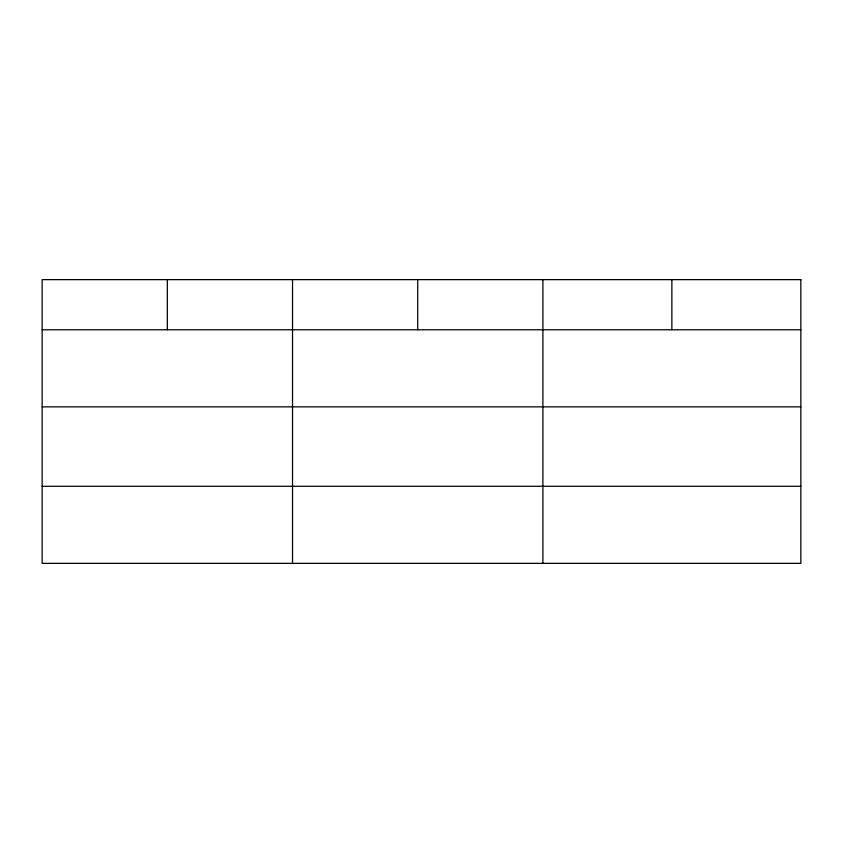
<?xml version="1.0" encoding="UTF-8"?>
<svg xmlns="http://www.w3.org/2000/svg" width="843" height="843" viewBox="0 0 843 843"><rect width="100%" height="100%" fill="white"/><g stroke="black" fill="none" stroke-linecap="round" stroke-linejoin="round"><path stroke-width="1.26" d="M42.15 329.771L800.85 329.771M42.15 406.863L800.85 406.863M42.15 486.285L800.85 486.285M671.871 279.634L671.871 329.771M542.892 279.634L542.892 563.366M417.706 279.634L417.706 329.771M292.521 279.634L292.521 563.366M167.335 279.634L167.335 329.771M800.85 279.634L42.15 279.634L42.15 563.366L800.85 563.366L800.85 279.634"/></g></svg>
